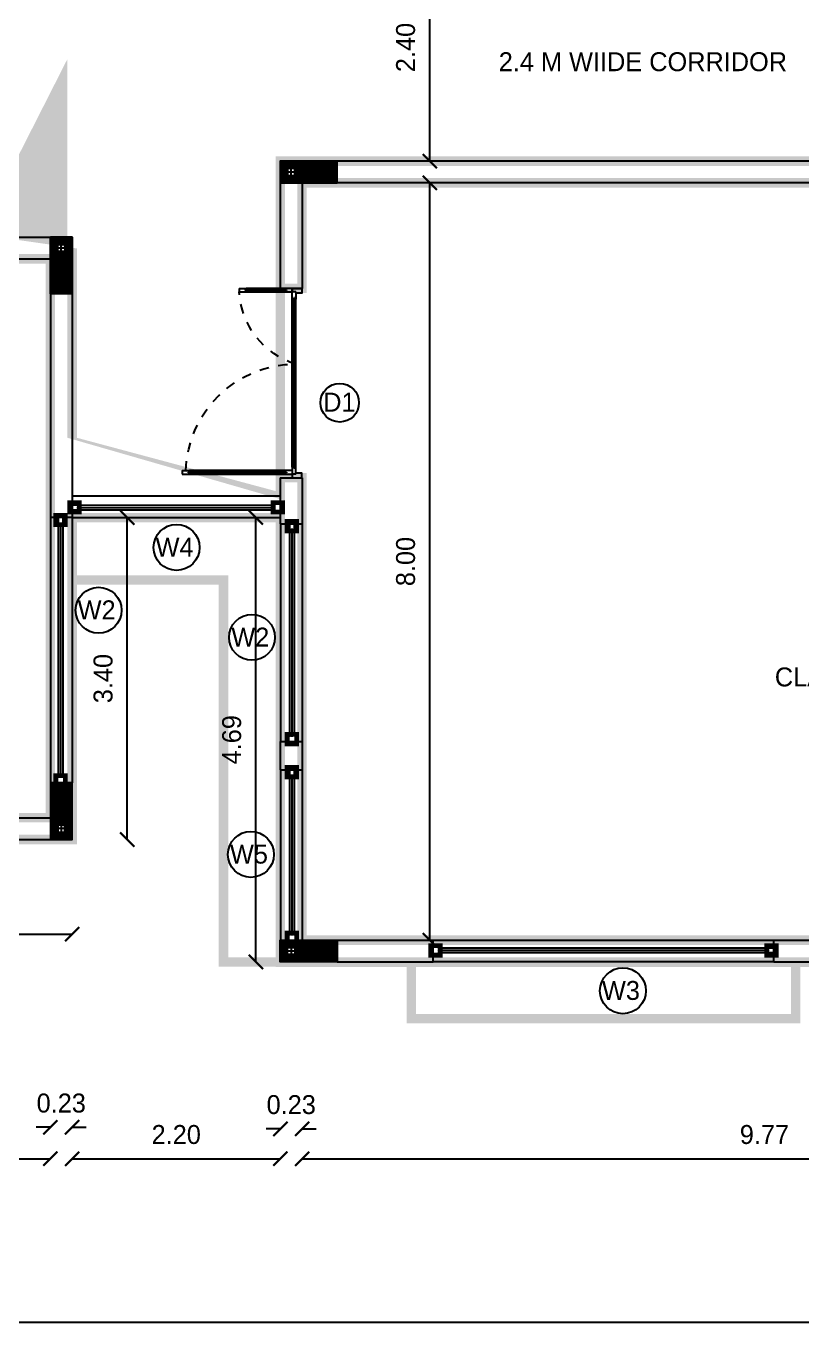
# Model space of a CAD drawing. Header units: metres. Extents: x 6101839 to 6102590, y -6659932 to -6659648.
# Drawn here: x 6102234.96 to 6102243.16, y -6659713.42 to -6659699.65 of the extents above; entities that cross this region are included whole.
import ezdxf

# ---------------------------------------------------------------- set-up
doc = ezdxf.new("R2010")
doc.units = ezdxf.units.M
doc.header["$LTSCALE"] = 500
doc.header["$MEASUREMENT"] = 0
doc.linetypes.add('DASHED2', pattern=[0.375, 0.25, -0.125])
doc.linetypes.add('HIDDEN', pattern=[0.375, 0.25, -0.125])
doc.layers.get('0').update_dxf_attribs({"linetype": 'CONTINUOUS'})
doc.layers.get('Defpoints').update_dxf_attribs({"linetype": 'CONTINUOUS'})
for name, color, linetype in [('above', 250, 'DASHED2'), ('BLK_1_FLR_1_BLT_UP_AREA', 26, 'CONTINUOUS'), ('BLK_1_FLR_1_CARPET_AREA', 25, 'CONTINUOUS'), ('BLK_1_FLR_1_CHAJJA', 6, 'CONTINUOUS'), ('BLK_1_LVL_1_BLDG_FOOT_PRINT', 1, 'CONTINUOUS'), ('COL', 2, 'CONTINUOUS'), ('DIM', 205, 'CONTINUOUS'), ('DOORTEXT', 13, 'CONTINUOUS'), ('ED', 30, 'CONTINUOUS'), ('FURN1', 252, 'CONTINUOUS'), ('FURNITURE', 252, 'CONTINUOUS'), ('FURNITURES', 252, 'CONTINUOUS'), ('HATCH', 15, 'CONTINUOUS'), ('TEXT', 4, 'CONTINUOUS'), ('W-SCH', 205, 'CONTINUOUS'), ('wall', 125, 'CONTINUOUS'), ('wall1', 125, 'CONTINUOUS'), ('WINDOWS', 252, 'CONTINUOUS')]:
    doc.layers.add(name, color=color, linetype=linetype)
doc.styles.add('RM', font='GOTHIC.TTF')
doc.styles.add('S2', font='GOTHIC.TTF')
doc.styles.add('USA TEXT', font='GOTHIC.TTF')
doc.dimstyles.new('1-100-ED', dxfattribs={"dimtxt": 0.2, "dimasz": 0.15, "dimexe": 0.18, "dimexo": 0.0625, "dimgap": 0.15, "dimtad": 1, "dimzin": 0, "dimdsep": 46, "dimtxsty": 'USA TEXT', "dimblk": 'ARCHTICK', "dimcen": 0.1, "dimse1": 1, "dimse2": 1, "dimclrd": 256, "dimclrt": 256, "dimadec": 0, "dimazin": 0, "dimtfac": 1, "dimtofl": 0, "dimtmove": 0, "dimatfit": 3, "dimldrblk": 'ARCHTICK', "dimfxl": 0.18, "dimtolj": 1, "dimtzin": 0, "dimarcsym": 0})

# ---------------------------------------------------------------- blocks, each defined once
blk = doc.blocks.new('NEWCOL')
at = {"layer": 'HATCH'}
h = blk.add_hatch(dxfattribs=at)
h.set_pattern_fill('ANSI31', color=256, scale=3, angle=270, style=0)
h.set_pattern_definition([(315, (-629970.925706138, -258732.0878365731), (6.735192090801866, 6.735192090801863), [])])
h.paths.add_polyline_path([(0, 115), (-115, 115), (-115, 0), (-37.5, 0), (-37.49999999988359, 37.50000000002911), (0, 37.4999999999709)])
h.paths.add_polyline_path([(115, 115.0000000000291), (0, 115), (1.164153e-10, 37.50000000002911), (37.5, 37.4999999999709), (37.5, 0), (115, 0)])
h.paths.add_polyline_path([(115, 0), (37.5, 0), (37.50000000011642, -37.4999999999709), (0, -37.4999999999709), (1.164153e-10, -484.9999999999708), (115, -485)])
h.paths.add_polyline_path([(0, -37.5), (-37.49999999988359, -37.4999999999709), (-37.5, 0), (-115, 0), (-115, -485), (0, -485)])
at = {"layer": 'COL'}
for p, q in [((-115, 0), (115, 0)), ((0, -485), (0, 115))]:
    blk.add_line(p, q, dxfattribs=at)
for points in [[(-115, -485), (115, -485), (115, 115), (-115, 115)], [(-37.5, -37.5), (37.5, -37.5), (37.5, 37.5), (-37.5, 37.5)]]:
    blk.add_lwpolyline(points, close=True, dxfattribs=at)
blk = doc.blocks.new('A$C607F0CF8')
at = {"layer": 'FURNITURES', "color": 233}
for p, q in [((0.0028654206544161, -342.4111123308539), (0.0009551402181387, -267.470370778814)), ((-37.46909725572914, -279.9614495104179), (-37.4675053562969, -342.4120674710721)), ((-37.4675053562969, -342.4120674710721), (-21.85485086496919, -342.4116694964468)), ((-21.85516924597323, -329.9215459041299), (-15.61010744981468, -329.9213867140934)), ((-21.85485086496919, -342.4116694964468), (-21.85516924597323, -329.9215459041299)), ((-15.60978906974196, -342.4115103064105), (-15.61010744981468, -329.9213867140934)), ((-15.60978906974196, -342.4115103064105), (0.0028654206544161, -342.4111123308539)), ((-37.4273532256484, -2117.587295770645), (-21.8146987343207, -2117.58689779602)), ((-37.42576132528486, -2180.037913731299), (-37.4273532256484, -2117.587295770645)), ((-21.8146987343207, -2117.58689779602), (-21.81438035517931, -2130.077021387406)), ((-21.81438035517931, -2130.077021388337), (-15.56931855902076, -2130.07686219737)), ((-15.56963693816214, -2117.586738605984), (0.0430175513029099, -2117.586340630427)), ((-15.56963693816214, -2117.586738605984), (-15.56931855902076, -2130.07686219737)), ((0.0430175513029099, -2117.586340630427), (0.0449278308078647, -2192.527082183398))]:
    blk.add_line(p, q, dxfattribs=at)
at = {"layer": 'FURNITURES', "color": 250}
for p, q in [((-37.4273532256484, -2117.587295770645), (-37.4675053562969, -342.4120674710721)), ((-21.8146987343207, -2117.58689779602), (-21.85516924597323, -329.9215459041299)), ((-15.56963693816214, -2117.586738605984), (-15.61010744981468, -329.9213867140934)), ((0.0430175513029099, -2117.586340630427), (0.0028654206544161, -342.4111123308539))]:
    blk.add_line(p, q, dxfattribs=at)
at = {"layer": 'FURNITURES', "color": 250, "linetype": 'HIDDEN', "ltscale": 0.5}
for centre, radius, start, end in [((-284.8727277265862, -219.4228635821492), 847.0418478644448, 286.983489556694, 356.7491837130908), ((-37.42544294986874, -2192.528037321754), 1163.003696595019, 1.847770814143563, 90.0014604865433)]:
    blk.add_arc(centre, radius, start, end, dxfattribs=at)
at = {"layer": 'wall', "color": 7}
for p, q in [((-37.46941563580185, -267.4713259181008), (0.0009551402181387, -267.470370778814)), ((-37.46941563580185, -267.4713259181008), (-37.46909725572914, -279.9614495104179)), ((0, -230.000000002794), (74.94074155297132, -229.9980897223576)), ((0, -230.000000002794), (0.0009551392868161, -267.470370778814)), ((74.94169669318944, -267.4684604983777), (0.0009551402181387, -267.470370778814)), ((74.94113952759653, -245.6107442136854), (62.45101593527943, -245.6110625928268)), ((62.45101593527943, -245.6110625928268), (62.45117512531578, -251.856124388054)), ((74.94129871763289, -251.855806009844), (62.45117512531578, -251.856124388054)), ((74.94074155297132, -229.9980897223576), (486.2895825887099, -229.9876042185351)), ((74.94074155297132, -229.9980897223576), (74.94113952759653, -245.6107442136854)), ((74.94113952759653, -245.6107442136854), (498.7801041556522, -245.5999403288588)), ((74.94129871763289, -251.855806009844), (498.7802633456886, -251.8450021250174)), ((74.94129871763289, -251.855806009844), (74.94169669318944, -267.4684604983777)), ((486.2905377289279, -267.4579749945551), (74.94169669318944, -267.4684604983777)), ((560.8051584009081, -229.985704776831), (486.2895825887099, -229.9876042185351)), ((486.2895825887099, -229.9876042185351), (486.2899805633351, -245.6002587089315)), ((486.2899805633351, -245.6002587089315), (498.7801041565835, -245.5999403288588)), ((486.2901397533715, -251.8453205050901), (498.7802633456886, -251.8450021250174)), ((486.2901397533715, -251.8453205050901), (486.2905377289279, -267.4579749945551)), ((560.8061135411261, -267.456075552851), (486.2905377289279, -267.4579749945551)), ((498.7801041565835, -245.5999403288588), (498.7802633456886, -251.8450021250174)), ((560.8051584009081, -229.985704776831), (560.8061135411261, -267.456075552851)), ((-37.42544294521213, -2192.528037323617), (-37.42576132528486, -2180.037913731299)), ((-37.42544294521213, -2192.528037323617), (0.0449278308078647, -2192.527082183398)), ((0.043972690589726, -2155.056711407378), (74.98471424356103, -2155.054801126942)), ((0.043972690589726, -2155.056711407378), (0.0449278308078647, -2192.527082183398)), ((74.98566938377915, -2192.525171902962), (0.0449278308078647, -2192.527082183398)), ((74.98511221911757, -2170.667455617339), (62.49498862680048, -2170.667773997411)), ((62.49498862680048, -2170.667773997411), (62.49514781683683, -2176.912835792638)), ((74.98527140822257, -2176.912517413497), (62.49514781683683, -2176.912835792638)), ((74.98471424356103, -2155.054801126942), (1087.503148864023, -2155.028991485946)), ((74.98471424356103, -2155.054801126942), (74.98511221911757, -2170.667455617339)), ((74.98511221911757, -2170.667455617339), (1099.993670431897, -2170.641327596269)), ((74.98527140822257, -2176.912517413497), (1099.993829621002, -2176.886389392428)), ((74.98527140822257, -2176.912517413497), (74.98566938377915, -2192.525171902962)), ((1087.504104004241, -2192.499362261966), (74.98566938377915, -2192.525171902962)), ((1162.443890416994, -2155.027081206441), (1087.503148864023, -2155.028991485946)), ((1087.503148864023, -2155.028991485946), (1087.50354683958, -2170.641645977274)), ((1087.50354683958, -2170.641645977274), (1099.993670431897, -2170.641327596269)), ((1087.503706028685, -2176.886707772501), (1099.993829621933, -2176.886389392428)), ((1087.503706028685, -2176.886707772501), (1087.504104004241, -2192.499362261966)), ((1162.444845556281, -2192.497451982461), (1087.504104004241, -2192.499362261966)), ((1099.993670431897, -2170.641327596269), (1099.993829621933, -2176.886389392428)), ((1162.443890416994, -2155.027081206441), (1162.444845556281, -2192.497451982461))]:
    blk.add_line(p, q, dxfattribs=at)
for points in [[(0.0009551402181387, -267.470370778814), (0, -230.0000000018627), (-99.92098873667419, -230.0025470424444), (-99.91971521638331, -279.9630414107814), (-37.46909725572914, -279.9614495104179)], [(0.0449278308078647, -2192.527082183398), (0.0458829710260034, -2229.997452959418), (-99.87510576564821, -2230), (-99.87637928593905, -2180.039505631663), (-37.42576132528486, -2180.037913731299)]]:
    blk.add_lwpolyline(points, dxfattribs=at)
blk = doc.blocks.new('_ArchTick')
at = {"color": 0, "linetype": 'ByBlock', "const_width": 0.15}
blk.add_lwpolyline([(-0.5, -0.5), (0.5, 0.5)], dxfattribs=at)
blk = doc.blocks.new('*D304')
at = {"layer": 'Defpoints', "color": 0, "transparency": 16777216}
for p in [(6102231.514296595, -6659707.100467866), (6102235.214376682, -6659707.303967733), (6102235.214376682, -6659711.616467847)]:
    blk.add_point(p, dxfattribs=at)
at = {"layer": 'ED', "lineweight": -2, "transparency": 16777216}
blk.add_line((6102231.514296595, -6659711.616467847), (6102235.214376682, -6659711.616467847), dxfattribs=at)
at = {"layer": 'ED', "lineweight": -2, "transparency": 16777216, "xscale": 0.15, "yscale": 0.15, "zscale": 0.15, "rotation": 180}
blk.add_blockref('_ArchTick', (6102231.514296595, -6659711.616467847), dxfattribs=at)
at = {"layer": 'ED', "lineweight": -2, "transparency": 16777216, "xscale": 0.15, "yscale": 0.15, "zscale": 0.15}
blk.add_blockref('_ArchTick', (6102235.214376682, -6659711.616467847), dxfattribs=at)
at = {"layer": 'ED', "transparency": 16777216, "insert": (6102233.364336639, -6659711.361437256), "char_height": 0.2, "attachment_point": 5, "style": 'USA TEXT'}
blk.add_mtext('\\A1;3.70', dxfattribs=at)
blk = doc.blocks.new('*D305')
at = {"layer": 'Defpoints', "color": 0, "transparency": 16777216}
for p in [(6102235.214376682, -6659707.303967733), (6102235.444381002, -6659707.405967733), (6102235.444381002, -6659711.284222669)]:
    blk.add_point(p, dxfattribs=at)
at = {"layer": 'ED', "lineweight": -2, "transparency": 16777216}
for p, q in [((6102235.214376682, -6659711.284222669), (6102235.064376682, -6659711.284222669)), ((6102235.444381002, -6659711.284222669), (6102235.594381003, -6659711.284222669))]:
    blk.add_line(p, q, dxfattribs=at)
at = {"layer": 'ED', "lineweight": -2, "transparency": 16777216, "xscale": 0.15, "yscale": 0.15, "zscale": 0.15}
blk.add_blockref('_ArchTick', (6102235.214376682, -6659711.284222669), dxfattribs=at)
at = {"layer": 'ED', "lineweight": -2, "transparency": 16777216, "xscale": 0.15, "yscale": 0.15, "zscale": 0.15, "rotation": 180}
blk.add_blockref('_ArchTick', (6102235.444381002, -6659711.284222669), dxfattribs=at)
at = {"layer": 'ED', "transparency": 16777216, "insert": (6102235.329378842, -6659711.029192078), "char_height": 0.2, "attachment_point": 5, "style": 'USA TEXT'}
blk.add_mtext('\\A1;0.23', dxfattribs=at)
blk = doc.blocks.new('*D306')
at = {"layer": 'Defpoints', "color": 0, "transparency": 16777216}
for p in [(6102235.444381002, -6659707.405967733), (6102237.644454451, -6659709.124967753), (6102237.644454451, -6659711.616467847)]:
    blk.add_point(p, dxfattribs=at)
at = {"layer": 'ED', "lineweight": -2, "transparency": 16777216}
blk.add_line((6102235.444381002, -6659711.616467847), (6102237.644454451, -6659711.616467847), dxfattribs=at)
at = {"layer": 'ED', "lineweight": -2, "transparency": 16777216, "xscale": 0.15, "yscale": 0.15, "zscale": 0.15, "rotation": 180}
blk.add_blockref('_ArchTick', (6102235.444381002, -6659711.616467847), dxfattribs=at)
at = {"layer": 'ED', "lineweight": -2, "transparency": 16777216, "xscale": 0.15, "yscale": 0.15, "zscale": 0.15}
blk.add_blockref('_ArchTick', (6102237.644454451, -6659711.616467847), dxfattribs=at)
at = {"layer": 'ED', "transparency": 16777216, "insert": (6102236.544417727, -6659711.361437256), "char_height": 0.2, "attachment_point": 5, "style": 'USA TEXT'}
blk.add_mtext('\\A1;2.20', dxfattribs=at)
blk = doc.blocks.new('*D307')
at = {"layer": 'Defpoints', "color": 0, "transparency": 16777216}
for p in [(6102237.644454451, -6659709.124967753), (6102237.874448333, -6659709.206968015), (6102237.874448333, -6659711.300513033)]:
    blk.add_point(p, dxfattribs=at)
at = {"layer": 'ED', "lineweight": -2, "transparency": 16777216}
for p, q in [((6102237.644454451, -6659711.300513033), (6102237.494454451, -6659711.300513033)), ((6102237.874448333, -6659711.300513033), (6102238.024448333, -6659711.300513033))]:
    blk.add_line(p, q, dxfattribs=at)
at = {"layer": 'ED', "lineweight": -2, "transparency": 16777216, "xscale": 0.15, "yscale": 0.15, "zscale": 0.15}
blk.add_blockref('_ArchTick', (6102237.644454451, -6659711.300513033), dxfattribs=at)
at = {"layer": 'ED', "lineweight": -2, "transparency": 16777216, "xscale": 0.15, "yscale": 0.15, "zscale": 0.15, "rotation": 180}
blk.add_blockref('_ArchTick', (6102237.874448333, -6659711.300513033), dxfattribs=at)
at = {"layer": 'ED', "transparency": 16777216, "insert": (6102237.759451392, -6659711.045482442), "char_height": 0.2, "attachment_point": 5, "style": 'USA TEXT'}
blk.add_mtext('\\A1;0.23', dxfattribs=at)
blk = doc.blocks.new('*D308')
at = {"layer": 'Defpoints', "color": 0, "transparency": 16777216}
for p in [(6102247.644320767, -6659708.997967848), (6102237.874448333, -6659709.206968015), (6102247.644320767, -6659711.616467847)]:
    blk.add_point(p, dxfattribs=at)
at = {"layer": 'ED', "lineweight": -2, "transparency": 16777216}
blk.add_line((6102237.874448333, -6659711.616467847), (6102247.644320767, -6659711.616467847), dxfattribs=at)
at = {"layer": 'ED', "lineweight": -2, "transparency": 16777216, "xscale": 0.15, "yscale": 0.15, "zscale": 0.15, "rotation": 180}
blk.add_blockref('_ArchTick', (6102237.874448333, -6659711.616467847), dxfattribs=at)
at = {"layer": 'ED', "lineweight": -2, "transparency": 16777216, "xscale": 0.15, "yscale": 0.15, "zscale": 0.15}
blk.add_blockref('_ArchTick', (6102247.644320767, -6659711.616467847), dxfattribs=at)
at = {"layer": 'ED', "transparency": 16777216, "insert": (6102242.75938455, -6659711.361437256), "char_height": 0.2, "attachment_point": 5, "style": 'USA TEXT'}
blk.add_mtext('\\A1;9.77', dxfattribs=at)
blk = doc.blocks.new('*D320')
at = {"layer": 'Defpoints', "color": 0, "transparency": 16777216}
for p in [(6102238.834199679, -6659701.307456065), (6102239.223699719, -6659701.307456065), (6102238.842199479, -6659709.307465863)]:
    blk.add_point(p, dxfattribs=at)
at = {"layer": 'ED', "lineweight": -2, "transparency": 16777216}
blk.add_line((6102239.223699719, -6659709.307465863), (6102239.223699719, -6659701.307456065), dxfattribs=at)
at = {"layer": 'ED', "lineweight": -2, "transparency": 16777216, "xscale": 0.15, "yscale": 0.15, "zscale": 0.15}
for p, rotation in [((6102239.223699719, -6659701.307456065), 90), ((6102239.223699719, -6659709.307465863), 270)]:
    blk.add_blockref('_ArchTick', p, dxfattribs=dict(at, rotation=rotation))
at = {"layer": 'ED', "transparency": 16777216, "insert": (6102238.968669125, -6659705.307460964), "char_height": 0.2, "attachment_point": 5, "rotation": 90, "style": 'USA TEXT'}
blk.add_mtext('\\A1;8.00', dxfattribs=at)
blk = doc.blocks.new('*D360')
at = {"layer": 'Defpoints', "color": 0, "transparency": 16777216}
for p in [(6102239.223699719, -6659698.677456065), (6102239.34969968, -6659698.677456065), (6102239.33869968, -6659701.077456066)]:
    blk.add_point(p, dxfattribs=at)
at = {"layer": 'ED', "lineweight": -2, "transparency": 16777216}
blk.add_line((6102239.223699719, -6659701.077456066), (6102239.223699719, -6659698.677456065), dxfattribs=at)
at = {"layer": 'ED', "lineweight": -2, "transparency": 16777216, "xscale": 0.15, "yscale": 0.15, "zscale": 0.15}
for p, rotation in [((6102239.223699719, -6659698.677456065), 90), ((6102239.223699719, -6659701.077456066), 270)]:
    blk.add_blockref('_ArchTick', p, dxfattribs=dict(at, rotation=rotation))
at = {"layer": 'ED', "transparency": 16777216, "insert": (6102238.968669125, -6659699.877456065), "char_height": 0.2, "attachment_point": 5, "rotation": 90, "style": 'USA TEXT'}
blk.add_mtext('\\A1;2.40', dxfattribs=at)
blk = doc.blocks.new('*D878')
at = {"layer": 'Defpoints', "color": 0, "transparency": 16777216}
for p in [(6102197.419565174, -6659709.189967847), (6102257.874369716, -6659709.188967771), (6102257.874369716, -6659713.341467846)]:
    blk.add_point(p, dxfattribs=at)
at = {"layer": 'ED', "lineweight": -2, "transparency": 16777216}
blk.add_line((6102197.419565174, -6659713.341467846), (6102257.874369716, -6659713.341467846), dxfattribs=at)
at = {"layer": 'ED', "lineweight": -2, "transparency": 16777216, "xscale": 0.15, "yscale": 0.15, "zscale": 0.15, "rotation": 180}
blk.add_blockref('_ArchTick', (6102197.419565174, -6659713.341467846), dxfattribs=at)
at = {"layer": 'ED', "lineweight": -2, "transparency": 16777216, "xscale": 0.15, "yscale": 0.15, "zscale": 0.15}
blk.add_blockref('_ArchTick', (6102257.874369716, -6659713.341467846), dxfattribs=at)
at = {"layer": 'ED', "transparency": 16777216, "insert": (6102227.646967445, -6659713.086437255), "char_height": 0.2, "attachment_point": 5, "style": 'USA TEXT'}
blk.add_mtext('\\A1;60.45', dxfattribs=at)
blk = doc.blocks.new('*D1223')
at = {"layer": 'Defpoints', "color": 0, "transparency": 16777216}
for p in [(6102235.444580301, -6659704.843367673), (6102236.027220766, -6659704.843367673), (6102235.444320769, -6659708.244097182)]:
    blk.add_point(p, dxfattribs=at)
at = {"layer": 'ED', "lineweight": -2, "transparency": 16777216}
blk.add_line((6102236.027220766, -6659708.244097182), (6102236.027220766, -6659704.843367673), dxfattribs=at)
at = {"layer": 'ED', "lineweight": -2, "transparency": 16777216, "xscale": 0.15, "yscale": 0.15, "zscale": 0.15}
for p, rotation in [((6102236.027220766, -6659704.843367673), 90), ((6102236.027220766, -6659708.244097182), 270)]:
    blk.add_blockref('_ArchTick', p, dxfattribs=dict(at, rotation=rotation))
at = {"layer": 'ED', "transparency": 16777216, "insert": (6102235.772190172, -6659706.543732426), "char_height": 0.2, "attachment_point": 5, "rotation": 90, "style": 'USA TEXT'}
blk.add_mtext('\\A1;3.40', dxfattribs=at)
blk = doc.blocks.new('*D1224')
at = {"layer": 'Defpoints', "color": 0, "transparency": 16777216}
for p in [(6102231.284320772, -6659708.244097178), (6102235.444320767, -6659708.244097178), (6102235.444320767, -6659709.243936115)]:
    blk.add_point(p, dxfattribs=at)
at = {"layer": 'ED', "lineweight": -2, "transparency": 16777216}
blk.add_line((6102231.284320772, -6659709.243936115), (6102235.444320767, -6659709.243936115), dxfattribs=at)
at = {"layer": 'ED', "lineweight": -2, "transparency": 16777216, "xscale": 0.15, "yscale": 0.15, "zscale": 0.15, "rotation": 180}
blk.add_blockref('_ArchTick', (6102231.284320772, -6659709.243936115), dxfattribs=at)
at = {"layer": 'ED', "lineweight": -2, "transparency": 16777216, "xscale": 0.15, "yscale": 0.15, "zscale": 0.15}
blk.add_blockref('_ArchTick', (6102235.444320767, -6659709.243936115), dxfattribs=at)
at = {"layer": 'ED', "transparency": 16777216, "insert": (6102233.36432077, -6659708.988905524), "char_height": 0.2, "attachment_point": 5, "style": 'USA TEXT'}
blk.add_mtext('\\A1;4.16', dxfattribs=at)
blk = doc.blocks.new('*D1249')
at = {"layer": 'Defpoints', "color": 0, "transparency": 16777216}
for p in [(6102237.38601155, -6659704.843225319), (6102237.644019033, -6659704.843225319), (6102237.644322858, -6659709.537422232)]:
    blk.add_point(p, dxfattribs=at)
at = {"layer": 'ED', "lineweight": -2, "transparency": 16777216}
blk.add_line((6102237.38601155, -6659709.537422232), (6102237.38601155, -6659704.843225319), dxfattribs=at)
at = {"layer": 'ED', "lineweight": -2, "transparency": 16777216, "xscale": 0.15, "yscale": 0.15, "zscale": 0.15}
for p, rotation in [((6102237.38601155, -6659704.843225319), 90), ((6102237.38601155, -6659709.537422232), 270)]:
    blk.add_blockref('_ArchTick', p, dxfattribs=dict(at, rotation=rotation))
at = {"layer": 'ED', "transparency": 16777216, "insert": (6102237.130980956, -6659707.190323775), "char_height": 0.2, "attachment_point": 5, "rotation": 90, "style": 'USA TEXT'}
blk.add_mtext('\\A1;4.69', dxfattribs=at)

msp = doc.modelspace()

# ---------------------------------------------------------------- linework, layer by layer
at = {"layer": 'above', "const_width": 0.1}
for points in [[(6102235.444287263, -6659705.50265501), (6102237.044400242, -6659705.50265501), (6102237.044400242, -6659709.537422229), (6102237.644322856, -6659709.537422229)], [(6102239.029320767, -6659709.537493792), (6102239.029320767, -6659710.137493793), (6102243.08933586, -6659710.137493793), (6102243.089320768, -6659709.537595417)]]:
    msp.add_lwpolyline(points, dxfattribs=at)
at = {"layer": 'BLK_1_FLR_1_BLT_UP_AREA', "color": 26, "linetype": 'Continuous', "const_width": 0.1}
msp.add_lwpolyline([(6102264.776163007, -6659709.688967847), (6102257.874306562, -6659709.688967847), (6102257.87430865, -6659709.537456062), (6102237.644322857, -6659709.537422229), (6102237.644019031, -6659704.843225315), (6102235.444320767, -6659704.843225315), (6102235.444320767, -6659708.244097178), (6102231.284322858, -6659708.244097178), (6102231.284320766, -6659704.843726311), (6102229.084320768, -6659704.843726311), (6102229.084320768, -6659709.537456062), (6102208.854334975, -6659709.537456062), (6102208.85442303, -6659704.895639086), (6102206.654677598, -6659704.895777673), (6102206.654559648, -6659709.537456062), (6102197.419565174, -6659709.537456062), (6102197.41956654, -6659704.378679655), (6102199.619565172, -6659704.378679655), (6102199.619565172, -6659701.957456063), (6102198.119565174, -6659701.957455569), (6102198.119565174, -6659697.797456061)], dxfattribs=at)
at = {"layer": 'BLK_1_FLR_1_CARPET_AREA', "color": 15, "const_width": 0.1}
msp.add_lwpolyline([(6102243.874306507, -6659701.0774561), (6102237.644320088, -6659701.077976253), (6102237.644548901, -6659704.613225318), (6102235.444320714, -6659704.613367726), (6102235.444320715, -6659701.880570807), (6102234.364319492, -6659701.880570808), (6102234.364319492, -6659702.110524887), (6102235.214320768, -6659702.110570768), (6102235.214031744, -6659708.01409648), (6102231.514053815, -6659708.01409648), (6102231.514320767, -6659702.110570768), (6102232.364322033, -6659702.110570768), (6102232.364322033, -6659701.880570807), (6102231.284320715, -6659701.880570807), (6102231.284320715, -6659704.613726348), (6102229.084727198, -6659704.613840817), (6102229.084320714, -6659701.077976253), (6102222.854334919, -6659701.077976253)], dxfattribs=at)
msp.add_lwpolyline([(6102247.644320712, -6659709.307456099), (6102247.644320712, -6659703.5374561), (6102243.644320713, -6659703.5374561), (6102243.644306508, -6659703.307456099), (6102243.874306507, -6659703.307456099), (6102243.874306507, -6659701.307456098), (6102237.874320715, -6659701.307456098), (6102237.874320715, -6659702.422467672), (6102237.644407107, -6659702.422482553), (6102237.644320712, -6659704.422456099), (6102237.874344649, -6659704.422468069), (6102237.874255876, -6659709.307448307)], close=True, dxfattribs=at)
at = {"layer": 'BLK_1_FLR_1_CHAJJA', "linetype": 'Continuous', "const_width": 0.1}
for points in [[(6102235.444324248, -6659705.502655675), (6102235.444583718, -6659704.843225939), (6102237.644597502, -6659704.843225939), (6102237.64432628, -6659709.537422893), (6102237.044403668, -6659709.537422893), (6102237.044403668, -6659705.502655675)], [(6102239.029324193, -6659710.137494455), (6102243.089324196, -6659710.137494455), (6102243.089324196, -6659709.537596079), (6102239.029324193, -6659709.537596079)]]:
    msp.add_lwpolyline(points, close=True, dxfattribs=at)
at = {"layer": 'BLK_1_LVL_1_BLDG_FOOT_PRINT', "ltscale": 400, "const_width": 0.1}
msp.add_lwpolyline([(6102264.776162992, -6659709.69086202), (6102257.874306547, -6659709.69086202), (6102257.874308635, -6659709.539350232), (6102237.644322842, -6659709.539316397), (6102237.644019018, -6659704.845119487), (6102235.444320752, -6659704.845119487), (6102235.444320752, -6659708.245991351), (6102231.284322843, -6659708.245991351), (6102231.284320752, -6659704.845620482), (6102229.084320753, -6659704.845620482), (6102229.084320753, -6659709.539350232), (6102208.854334962, -6659709.539350232), (6102208.854423014, -6659704.897533257), (6102206.654677583, -6659704.897671844), (6102206.654559633, -6659709.539350232), (6102197.419565158, -6659709.539350232), (6102197.419566524, -6659704.380573826), (6102199.619565157, -6659704.380573826), (6102199.619565157, -6659701.959350232), (6102198.11956516, -6659701.959349741), (6102198.11956516, -6659697.799350235)], dxfattribs=at)
at = {"layer": 'FURN1', "linetype": 'ByBlock'}
for p, q in [((6102239.259314981, -6659709.307418329), (6102242.859309193, -6659709.307342865)), ((6102242.859314977, -6659709.537418329), (6102239.259320769, -6659709.537493792))]:
    msp.add_line(p, q, dxfattribs=at)
at = {"layer": 'FURN1', "const_width": 0.1}
for points in [[(6102235.444573293, -6659704.710431425), (6102235.494573291, -6659704.71042879), (6102235.494575925, -6659704.760428791), (6102235.444575925, -6659704.760431425)], [(6102235.445198386, -6659704.710433189), (6102235.495198385, -6659704.710430588), (6102235.495200988, -6659704.760430587), (6102235.445200987, -6659704.760433188)], [(6102237.643660302, -6659704.710288544), (6102237.593660302, -6659704.710291322), (6102237.593663078, -6659704.760291321), (6102237.643663078, -6659704.760288544)], [(6102237.644285397, -6659704.710286718), (6102237.594285396, -6659704.710289458), (6102237.594288139, -6659704.760289458), (6102237.644288138, -6659704.760286715)], [(6102235.347208668, -6659704.843439499), (6102235.347211023, -6659704.8934395), (6102235.297211022, -6659704.893441852), (6102235.297208668, -6659704.843441852)], [(6102237.741623403, -6659704.908684615), (6102237.741620768, -6659704.958684612), (6102237.791620768, -6659704.958687249), (6102237.791623402, -6659704.908687249)], [(6102237.741625165, -6659704.909309708), (6102237.741622563, -6659704.959309707), (6102237.791622562, -6659704.959312311), (6102237.791625165, -6659704.909312312)], [(6102237.741471241, -6659707.208067335), (6102237.741473985, -6659707.158067335), (6102237.791473984, -6659707.158070077), (6102237.791471241, -6659707.208070078)], [(6102237.74163895, -6659707.507078808), (6102237.741636316, -6659707.557078808), (6102237.791636317, -6659707.557081442), (6102237.79163895, -6659707.507081443)], [(6102237.741640712, -6659707.507703902), (6102237.74163811, -6659707.557703901), (6102237.79163811, -6659707.557706505), (6102237.791640713, -6659707.507706503)], [(6102235.347327838, -6659707.643185157), (6102235.347325343, -6659707.593185158), (6102235.297325343, -6659707.593187652), (6102235.297327838, -6659707.643187651)], [(6102235.347329662, -6659707.643810253), (6102235.347327202, -6659707.593810253), (6102235.2973272, -6659707.593812712), (6102235.297329662, -6659707.643812716)], [(6102237.741325206, -6659709.307449552), (6102237.741327948, -6659709.257449552), (6102237.791327948, -6659709.257452298), (6102237.791325205, -6659709.307452295)], [(6102237.741327035, -6659709.306824458), (6102237.74132981, -6659709.256824457), (6102237.791329811, -6659709.256827233), (6102237.791327034, -6659709.306827234)], [(6102239.259317927, -6659709.440917265), (6102239.309317926, -6659709.440915865), (6102239.309316527, -6659709.390915866), (6102239.259316527, -6659709.390917265)], [(6102239.259943021, -6659709.440915452), (6102239.30994302, -6659709.440914021), (6102239.309941587, -6659709.390914021), (6102239.259941589, -6659709.390915453)], [(6102242.858687547, -6659709.440834828), (6102242.808687547, -6659709.440836086), (6102242.808686287, -6659709.390836086), (6102242.858686288, -6659709.390834828)], [(6102242.85931264, -6659709.440836607), (6102242.80931264, -6659709.440837897), (6102242.809311351, -6659709.390837898), (6102242.859311352, -6659709.390836608)]]:
    msp.add_lwpolyline(points, close=True, dxfattribs=at)
at = {"layer": 'FURNITURE', "linetype": 'ByBlock', "ltscale": 0.2}
for p, q in [((6102235.445198386, -6659704.710433189), (6102237.594285396, -6659704.710289458)), ((6102235.445200987, -6659704.760433188), (6102237.593663078, -6659704.760295083)), ((6102235.297206903, -6659704.844066916), (6102235.29732158, -6659707.593187652)), ((6102235.347206901, -6659704.844064592), (6102235.347327202, -6659707.593810253)), ((6102237.741625165, -6659704.909309708), (6102237.741473985, -6659707.158067335)), ((6102237.791625165, -6659704.909312312), (6102237.791479609, -6659707.157445017)), ((6102237.741640712, -6659707.507703902), (6102237.74150499, -6659709.257449557)), ((6102237.791640713, -6659707.507706503), (6102237.791510616, -6659709.256827237)), ((6102242.858687547, -6659709.440834828), (6102239.309317926, -6659709.440915865)), ((6102242.858686288, -6659709.390834828), (6102239.309941587, -6659709.390910258))]:
    msp.add_line(p, q, dxfattribs=at)
at = {"layer": 'FURNITURE', "color": 4, "linetype": 'ByBlock', "ltscale": 0.2}
for p, q in [((6102235.495199688, -6659704.735430587), (6102237.594286768, -6659704.735295036)), ((6102235.322209224, -6659704.894065754), (6102235.322321625, -6659707.593811482)), ((6102237.766622563, -6659704.95931101), (6102237.76647956, -6659707.158068707)), ((6102237.766638111, -6659707.557705202), (6102237.766510568, -6659709.25745093)), ((6102242.808686916, -6659709.415836085), (6102239.309317227, -6659709.41591029))]:
    msp.add_line(p, q, dxfattribs=at)
at = {"layer": 'W-SCH'}
for centre, radius in [((6102238.271663646, -6659703.629892603), 0.2037454751308166), ((6102236.547651097, -6659705.158954076), 0.2424160592048741), ((6102235.724090054, -6659705.821518192), 0.2424160592048741), ((6102237.344942387, -6659706.108410037), 0.2424160592048741), ((6102237.333539171, -6659708.401971386), 0.2424160592048741), ((6102241.264031618, -6659709.841954239), 0.2424160592048741)]:
    msp.add_circle(centre, radius, dxfattribs=at)
at = {"layer": 'wall1', "linetype": 'ByBlock'}
for p, q in [((6102237.644320767, -6659701.077456063), (6102237.642699677, -6659702.424467845)), ((6102243.874306561, -6659701.077456063), (6102237.644320767, -6659701.077456063)), ((6102243.874306561, -6659701.307456061), (6102237.874320768, -6659701.307456061)), ((6102237.874320768, -6659701.307456061), (6102237.874320768, -6659702.422967844)), ((6102234.364319492, -6659701.880570771), (6102235.444320767, -6659701.880570771)), ((6102235.444320767, -6659701.880570771), (6102235.214320768, -6659701.880570771)), ((6102235.444320767, -6659701.880570771), (6102235.444320767, -6659704.843435083)), ((6102234.364319492, -6659702.110524887), (6102235.214320768, -6659702.110570768)), ((6102235.214320768, -6659702.110570768), (6102235.214173549, -6659704.843445768)), ((6102237.874320768, -6659702.422467634), (6102237.644320767, -6659702.422467634)), ((6102237.644320767, -6659704.422456061), (6102237.644295462, -6659704.908679641)), ((6102237.644320767, -6659704.422456061), (6102237.874320768, -6659704.422456061)), ((6102237.874344703, -6659704.422456061), (6102237.874319398, -6659704.908691611)), ((6102235.44456833, -6659704.613367671), (6102235.444580303, -6659704.843435068)), ((6102237.644279936, -6659704.613295552), (6102237.644291903, -6659704.843296484)), ((6102235.444272422, -6659704.843435084), (6102235.214205023, -6659704.843445766)), ((6102237.644291903, -6659704.843296484), (6102237.644325738, -6659704.843296484)), ((6102237.644559648, -6659704.908679653), (6102237.874627045, -6659704.908691629)), ((6102237.644657123, -6659707.508061881), (6102237.644657519, -6659707.208062178)), ((6102237.644657519, -6659707.208062178), (6102237.874409832, -6659707.208074475)), ((6102237.874409813, -6659707.208074475), (6102237.874394253, -6659707.507085805)), ((6102237.644575197, -6659707.507073847), (6102237.874642595, -6659707.507085819)), ((6102237.644586868, -6659707.508061877), (6102237.644575197, -6659707.507073847)), ((6102237.874658053, -6659707.50807385), (6102237.874642595, -6659707.507085819)), ((6102235.444410328, -6659707.643805942), (6102235.214342928, -6659707.643816625)), ((6102234.764506506, -6659708.014115525), (6102235.214320768, -6659708.014095888)), ((6102234.764494534, -6659708.244182923), (6102235.444320767, -6659708.244095812)), ((6102237.644334042, -6659709.30744409), (6102239.259314982, -6659709.30747344)), ((6102239.259320767, -6659709.537418329), (6102239.259314981, -6659709.307418329)), ((6102242.859309194, -6659709.307418329), (6102243.509305162, -6659709.307384502)), ((6102242.859314977, -6659709.537418329), (6102242.859309194, -6659709.307418329)), ((6102238.244322855, -6659709.537422229), (6102239.259320767, -6659709.537418329)), ((6102242.859314977, -6659709.537418329), (6102243.509317145, -6659709.537491187))]:
    msp.add_line(p, q, dxfattribs=at)
at = {"layer": 'WINDOWS', "linetype": 'ByBlock'}
for p, q in [((6102235.44456833, -6659704.613367671), (6102237.644279932, -6659704.613225297)), ((6102235.214272423, -6659704.843445762), (6102235.214391082, -6659707.643816013)), ((6102235.444272422, -6659704.843435084), (6102235.444391082, -6659707.643805332)), ((6102235.444580299, -6659704.843367669), (6102237.644291903, -6659704.843225298)), ((6102237.644559648, -6659704.908679653), (6102237.644409822, -6659707.208061871)), ((6102237.874559647, -6659704.908691622), (6102237.874409824, -6659707.208073839)), ((6102237.644575197, -6659707.507073847), (6102237.644440832, -6659709.307444094)), ((6102237.874575195, -6659707.507085816), (6102237.874440831, -6659709.307456061))]:
    msp.add_line(p, q, dxfattribs=at)

# ---------------------------------------------------------------- block references
at = {"layer": 'COL', "yscale": 0.001, "zscale": 0.001}
for p, xscale, rotation in [((6102237.759322378, -6659701.192976214), 0.001, 90), ((6102235.329320769, -6659708.129097176), 0.001, 180), ((6102235.329320769, -6659708.129097176), 0.001, 180), ((6102237.759322857, -6659709.422422228), -0.001, 90)]:
    msp.add_blockref('NEWCOL', p, dxfattribs=dict(at, xscale=xscale, rotation=rotation))
at = {"layer": 'COL', "xscale": -0.001, "yscale": 0.001, "zscale": 0.001}
msp.add_blockref('NEWCOL', (6102235.329320769, -6659701.995570769), dxfattribs=at)
at = {"layer": 'DIM', "xscale": -0.001, "yscale": 0.001, "zscale": 0.001}
msp.add_blockref('A$C607F0CF8', (6102237.770824572, -6659702.192456061), dxfattribs=at)

# ---------------------------------------------------------------- texts
at = {"layer": 'DOORTEXT', "color": 3, "style": 'RM'}
for s, p in [('D1', (6102238.09735124, -6659703.723796558)), ('W4', (6102236.326454228, -6659705.255345052)), ('W2', (6102235.502893186, -6659705.917909171)), ('W2', (6102237.126901541, -6659706.205567173)), ('W5', (6102237.112342303, -6659708.498362362)), ('W3', (6102241.042834748, -6659709.938345212))]:
    msp.add_text(s, height=0.2, dxfattribs=at).set_placement(p)
at = {"layer": 'TEXT', "color": 7, "style": 'S2'}
for s, p in [('2.4 M WIIDE CORRIDOR', (6102239.952199678, -6659700.127547158)), ('CLASS ROOM', (6102242.869257597, -6659706.626786885))]:
    msp.add_text(s, height=0.2, dxfattribs=at).set_placement(p)

# ---------------------------------------------------------------- dimensions: what is measured, and where the dimension line sits
at = {"layer": 'ED'}
for base, p1, p2, picture, middle in [((6102239.223699719, -6659698.677456065), (6102239.338699678, -6659701.077456063), (6102239.349699678, -6659698.677456061), '*D360', (6102238.968669125, -6659699.877456065)), ((6102239.223699719, -6659701.307456065), (6102238.842199477, -6659709.30746586), (6102238.834199677, -6659701.307456061), '*D320', (6102238.968669125, -6659705.307460964)), ((6102236.027220766, -6659704.843367673), (6102235.444320767, -6659708.244097178), (6102235.444580299, -6659704.843367669), '*D1223', (6102235.772190172, -6659706.543732426)), ((6102237.38601155, -6659704.843225319), (6102237.644322856, -6659709.537422229), (6102237.644019031, -6659704.843225315), '*D1249', (6102237.130980956, -6659707.190323775))]:
    dim = msp.add_linear_dim(base=base, p1=p1, p2=p2, angle=90, dimstyle='1-100-ED', dxfattribs=at)
    dim.commit()
    dim.dimension.update_dxf_attribs({"geometry": picture, "text_midpoint": middle})
for base, p1, p2, picture, middle in [((6102235.214376682, -6659711.616467847), (6102231.514296595, -6659707.100467866), (6102235.214376682, -6659707.303967733), '*D304', (6102233.364336639, -6659711.361437256)), ((6102237.644454451, -6659711.616467847), (6102235.444381002, -6659707.405967733), (6102237.644454451, -6659709.124967753), '*D306', (6102236.544417727, -6659711.361437256)), ((6102235.444320767, -6659709.243936115), (6102231.284320772, -6659708.244097178), (6102235.444320767, -6659708.244097178), '*D1224', (6102233.36432077, -6659708.988905524)), ((6102247.644320767, -6659711.616467847), (6102237.874448333, -6659709.206968015), (6102247.644320767, -6659708.997967848), '*D308', (6102242.75938455, -6659711.361437256)), ((6102257.874369716, -6659713.341467846), (6102197.419565174, -6659709.189967847), (6102257.874369716, -6659709.188967771), '*D878', (6102227.646967445, -6659713.086437255))]:
    dim = msp.add_linear_dim(base=base, p1=p1, p2=p2, dimstyle='1-100-ED', dxfattribs=at)
    dim.commit()
    dim.dimension.update_dxf_attribs({"geometry": picture, "text_midpoint": middle})
for base, p1, p2, picture, middle in [((6102235.444381002, -6659711.284222669), (6102235.214376682, -6659707.303967733), (6102235.444381002, -6659707.405967733), '*D305', (6102235.329378842, -6659711.284222669)), ((6102237.874448333, -6659711.300513033), (6102237.644454451, -6659709.124967753), (6102237.874448333, -6659709.206968015), '*D307', (6102237.759451392, -6659711.300513033))]:
    dim = msp.add_linear_dim(base=base, p1=p1, p2=p2, dimstyle='1-100-ED', dxfattribs=at)
    dim.commit()
    dim.dimension.update_dxf_attribs({"geometry": picture, "text_midpoint": middle, "dimtype": 160})

doc.saveas('drawing.dxf')
